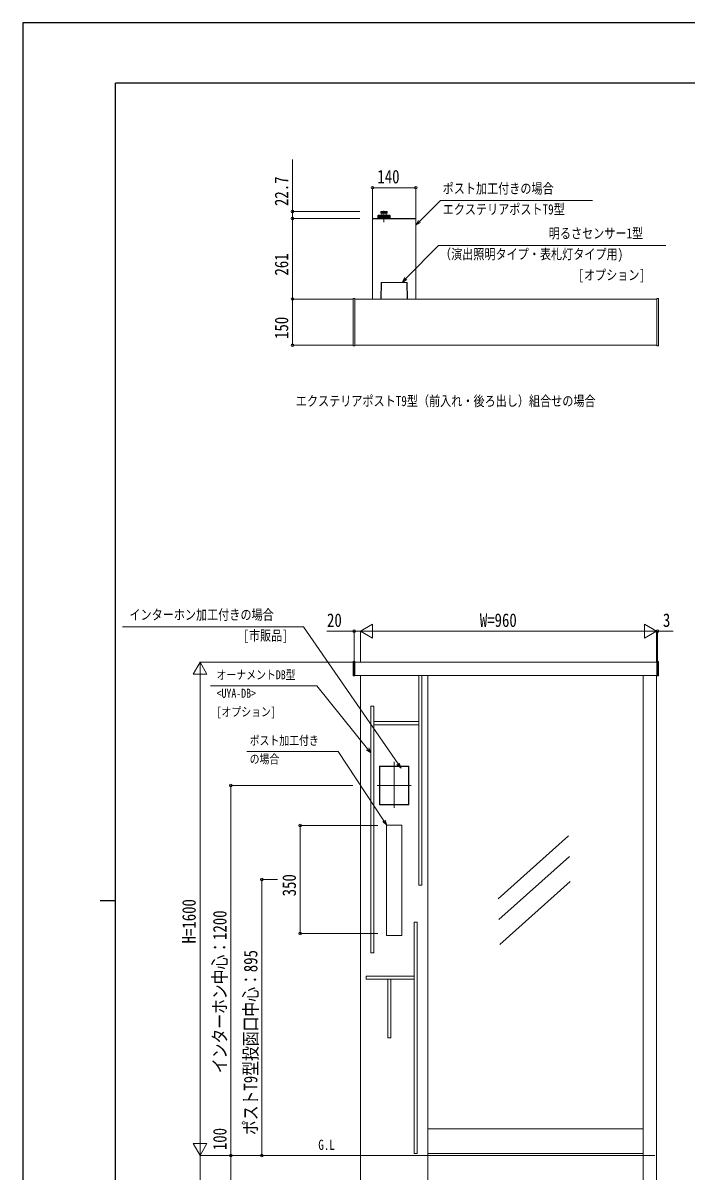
# Model space of a CAD drawing. Units: millimetres, scale not verified. Extents: x -4208 to 4205, y -2972 to 2970.
# Drawn here: x -4205 to -2055, y -752 to 2970 of the extents above; entities that cross this region are included whole.
import ezdxf
from ezdxf.enums import TextEntityAlignment as Align

# ---------------------------------------------------------------- set-up
doc = ezdxf.new("R2010")
doc.units = ezdxf.units.MM
doc.header["$LTSCALE"] = 10
for name, color, linetype, lineweight in [('0-1_USER1', 92, 'Continuous', 18), ('0-2_YKK_13', 120, 'Continuous', 18), ('0-3_YKK_A1', 120, 'Continuous', 18), ('0-4_YKK_D', 200, 'Continuous', 18), ('0-6_YSS_K', 92, 'Continuous', 18)]:
    doc.layers.add(name, color=color, linetype=linetype, lineweight=lineweight)
doc.layers.add('0-5_YKK_ZWAK', color=134, linetype='Continuous')
doc.styles.add('ＭＳ ゴシック', font='')
doc.styles.get('ＭＳ ゴシック').set_extended_font_data('MS Gothic')

msp = doc.modelspace()

# ---------------------------------------------------------------- linework, layer by layer
at = {"layer": '0-2_YKK_13'}
for p, q in [((-3044.89, 2075), (-3043.97, 2127.98)), ((-3043.9, 2075), (-3042.97, 2128.54)), ((-3042.97, 2128.96), (-3042.97, 2128.54)), ((-2959.99, 2128.96), (-3042.97, 2128.96)), ((-2959.99, 2128.54), (-3042.97, 2128.54)), ((-2959.99, 2128.54), (-2959.99, 2128.96)), ((-2959.99, 2128.54), (-2959.06, 2075)), ((-2958.99, 2127.98), (-2958.07, 2075))]:
    msp.add_line(p, q, dxfattribs=at)
for points in [[(-3043.97, 2127.98), (-3043.93, 2128.24), (-3043.82, 2128.48), (-3043.66, 2128.69), (-3043.44, 2128.85), (-3043.17, 2128.94), (-3042.97, 2128.96)], [(-3042.97, 2128.54), (-3043.23, 2128.52), (-3043.47, 2128.47), (-3043.67, 2128.38), (-3043.83, 2128.26), (-3043.93, 2128.13), (-3043.97, 2127.98)], [(-2958.99, 2127.98), (-2959.03, 2128.23), (-2959.13, 2128.47), (-2959.29, 2128.67), (-2959.49, 2128.83), (-2959.73, 2128.93), (-2959.99, 2128.96)], [(-2958.99, 2127.98), (-2959.03, 2128.13), (-2959.13, 2128.26), (-2959.29, 2128.38), (-2959.49, 2128.47), (-2959.73, 2128.52), (-2959.99, 2128.54)]]:
    msp.add_lwpolyline(points, dxfattribs=at)
for points in [[(-2911.98, 854.88), (-2911.98, 174.88), (-2921.98, 174.88), (-2921.98, 854.88)], [(-3066.98, 754.88), (-3066.98, -45.12), (-3076.98, -45.12), (-3076.98, 754.88)], [(-2921.98, 704.88), (-2921.98, 694.88), (-3066.98, 694.88), (-3066.98, 704.88)], [(-2926.98, 55.13), (-2926.98, -694.87), (-2936.98, -694.87), (-2936.98, 55.13)], [(-2936.98, -119.87), (-2936.98, -129.87), (-3091.98, -129.87), (-3091.98, -119.87)], [(-3011.98, -129.87), (-3011.98, -319.87), (-3021.98, -319.87), (-3021.98, -129.87)]]:
    msp.add_lwpolyline(points, close=True, dxfattribs=at)
at = {"layer": '0-3_YKK_A1'}
for p, q in [((-3053.98, 2337.2), (-3053.98, 2345.5)), ((-3053.97, 2345.6), (-3053.97, 2337.2)), ((-3053.94, 2345.78), (-3053.94, 2337.2)), ((-3053.86, 2345.97), (-3053.86, 2337.2)), ((-3053.76, 2346.13), (-3053.76, 2337.2)), ((-3053.6, 2346.29), (-3053.6, 2337.2)), ((-3053.43, 2346.39), (-3053.43, 2337.2)), ((-3053.19, 2346.48), (-3053.19, 2337.2)), ((-3052.98, 2346.5), (-3015.98, 2346.5)), ((-3052.96, 2346.5), (-3052.96, 2337.2)), ((-3052.64, 2346.5), (-3052.64, 2337.2)), ((-3052.34, 2346.5), (-3052.34, 2337.2)), ((-3051.95, 2346.5), (-3051.95, 2337.2)), ((-3051.59, 2346.5), (-3051.59, 2337.2)), ((-3051.13, 2346.5), (-3051.13, 2337.2)), ((-3050.71, 2346.5), (-3050.71, 2337.2)), ((-3050.19, 2346.5), (-3050.19, 2337.2)), ((-3049.71, 2346.5), (-3049.71, 2337.2)), ((-3049.12, 2346.5), (-3049.12, 2337.2)), ((-3048.59, 2346.5), (-3048.59, 2337.2)), ((-3047.94, 2346.5), (-3047.94, 2337.2)), ((-3047.36, 2346.5), (-3047.36, 2337.2)), ((-3046.66, 2346.5), (-3046.66, 2337.2)), ((-3046.04, 2346.5), (-3046.04, 2337.2)), ((-3045.28, 2346.5), (-3045.28, 2337.2)), ((-3044.63, 2346.5), (-3044.63, 2337.2)), ((-3044.48, 2357.7), (-3044.48, 2353.7)), ((-3044.28, 2346.6), (-3024.68, 2346.6)), ((-3044.17, 2358.42), (-3044.17, 2353.7)), ((-3043.49, 2353.7), (-3044.17, 2353.7)), ((-3043.98, 2353.2), (-3024.98, 2353.2)), ((-3043.83, 2346.5), (-3043.83, 2337.2)), ((-3043.49, 2358.7), (-3043.49, 2353.7)), ((-3043.48, 2358.7), (-3025.48, 2358.7)), ((-3043.14, 2346.5), (-3043.14, 2337.2)), ((-3042.74, 2358.7), (-3042.74, 2353.7)), ((-3041.47, 2353.7), (-3042.74, 2353.7)), ((-3042.3, 2346.5), (-3042.3, 2337.2)), ((-3041.58, 2346.5), (-3041.58, 2337.2)), ((-3041.47, 2358.7), (-3041.47, 2353.7)), ((-3040.71, 2346.5), (-3040.71, 2337.2)), ((-3040.31, 2358.7), (-3040.31, 2353.7)), ((-3038.6, 2353.7), (-3040.31, 2353.7)), ((-3039.97, 2346.5), (-3039.97, 2337.2)), ((-3039.08, 2346.5), (-3039.08, 2337.2)), ((-3038.6, 2358.7), (-3038.6, 2353.7)), ((-3038.32, 2346.5), (-3038.32, 2337.2)), ((-3037.41, 2346.5), (-3037.41, 2337.2)), ((-3037.18, 2358.7), (-3037.18, 2353.7)), ((-3035.23, 2353.7), (-3037.18, 2353.7)), ((-3036.64, 2346.5), (-3036.64, 2337.2)), ((-3035.72, 2346.5), (-3035.72, 2337.2)), ((-3035.23, 2358.7), (-3035.23, 2353.7)), ((-3034.94, 2346.5), (-3034.94, 2337.2)), ((-3034.48, 2360.66), (-3034.48, 2323.96)), ((-3034.02, 2346.5), (-3034.02, 2337.2)), ((-3033.73, 2358.7), (-3033.73, 2353.7)), ((-3033.73, 2353.7), (-3031.78, 2353.7)), ((-3033.24, 2346.5), (-3033.24, 2337.2)), ((-3032.32, 2346.5), (-3032.32, 2337.2)), ((-3031.78, 2358.7), (-3031.78, 2353.7)), ((-3031.55, 2346.5), (-3031.55, 2337.2)), ((-3030.64, 2346.5), (-3030.64, 2337.2)), ((-3030.36, 2358.7), (-3030.36, 2353.7)), ((-3030.36, 2353.7), (-3028.65, 2353.7)), ((-3029.88, 2346.5), (-3029.88, 2337.2)), ((-3028.99, 2346.5), (-3028.99, 2337.2)), ((-3028.65, 2358.7), (-3028.65, 2353.7)), ((-3028.25, 2346.5), (-3028.25, 2337.2)), ((-3027.49, 2358.7), (-3027.49, 2353.7)), ((-3027.49, 2353.7), (-3026.22, 2353.7)), ((-3027.38, 2346.5), (-3027.38, 2337.2)), ((-3026.66, 2346.5), (-3026.66, 2337.2)), ((-3026.22, 2358.7), (-3026.22, 2353.7)), ((-3025.82, 2346.5), (-3025.82, 2337.2)), ((-3025.47, 2358.7), (-3025.47, 2353.7)), ((-3025.47, 2353.7), (-3024.79, 2353.7)), ((-3025.13, 2346.5), (-3025.13, 2337.2)), ((-3024.79, 2358.42), (-3024.79, 2353.7)), ((-3024.48, 2357.7), (-3024.48, 2353.7)), ((-3024.33, 2346.5), (-3024.33, 2337.2)), ((-3023.68, 2346.5), (-3023.68, 2337.2)), ((-3022.92, 2346.5), (-3022.92, 2337.2)), ((-3022.3, 2346.5), (-3022.3, 2337.2)), ((-3021.6, 2346.5), (-3021.6, 2337.2)), ((-3021.02, 2346.5), (-3021.02, 2337.2)), ((-3020.37, 2346.5), (-3020.37, 2337.2)), ((-3019.84, 2346.5), (-3019.84, 2337.2)), ((-3019.25, 2346.5), (-3019.25, 2337.2)), ((-3018.78, 2346.5), (-3018.78, 2337.2)), ((-3018.25, 2346.5), (-3018.25, 2337.2)), ((-3017.83, 2346.5), (-3017.83, 2337.2)), ((-3017.37, 2346.5), (-3017.37, 2337.2)), ((-3017.01, 2346.5), (-3017.01, 2337.2)), ((-3016.62, 2346.5), (-3016.62, 2337.2)), ((-3016.32, 2346.5), (-3016.32, 2337.2)), ((-3016, 2346.5), (-3016, 2337.2)), ((-3015.77, 2346.48), (-3015.77, 2337.2)), ((-3015.53, 2346.39), (-3015.53, 2337.2)), ((-3015.36, 2346.29), (-3015.36, 2337.2)), ((-3015.2, 2346.13), (-3015.2, 2337.2)), ((-3015.1, 2345.97), (-3015.1, 2337.2)), ((-3015.02, 2345.78), (-3015.02, 2337.2)), ((-3014.99, 2345.61), (-3014.99, 2337.2)), ((-3014.99, 2345.6), (-3014.99, 2337.2)), ((-3014.98, 2337.2), (-3014.98, 2345.5)), ((-3071.48, 2075), (-3071.48, 2335.2)), ((-2932.28, 2336), (-3070.68, 2336)), ((-2932.28, 2335.2), (-3070.68, 2335.2)), ((-3054.98, 2335.7), (-3054.98, 2335.2)), ((-3054.48, 2335.7), (-3054.48, 2336.7)), ((-3053.98, 2337.2), (-3014.99, 2337.2)), ((-3034.48, 2339.2), (-3034.48, 2343.6)), ((-3014.48, 2335.7), (-3014.48, 2336.7)), ((-2931.48, 2335.2), (-2931.48, 2075)), ((-3133.98, 1924.08), (-3133.98, 2075.92)), ((-3130.04, 2077.1), (-3133.04, 2076.91)), ((-3128.98, 2076.1), (-3128.98, 1923.9)), ((-2149.98, 2075), (-3128.98, 2075)), ((-2149.98, 2076.1), (-2149.98, 1923.9)), ((-2148.92, 2077.1), (-2145.92, 2076.91)), ((-2144.98, 1924.08), (-2144.98, 2075.92)), ((-3130.04, 1922.9), (-3133.04, 1923.09)), ((-2149.98, 1925), (-3128.98, 1925)), ((-2148.92, 1922.9), (-2145.92, 1923.09)), ((-3133.98, 854.06), (-3133.98, 898.69)), ((-3130.04, 899.87), (-3133.04, 899.69)), ((-3130.98, 897.88), (-3128.98, 897.88)), ((-3130.98, 854.88), (-3130.98, 897.88)), ((-3128.98, 898.88), (-3128.98, 853.88)), ((-2149.98, 897.88), (-3128.98, 897.88)), ((-2149.98, 898.88), (-2149.98, 853.88)), ((-2147.98, 897.88), (-2149.98, 897.88)), ((-2148.92, 899.87), (-2145.92, 899.69)), ((-2147.98, 854.88), (-2147.98, 897.88)), ((-2144.98, 854.06), (-2144.98, 898.69)), ((-3130.04, 852.88), (-3133.04, 853.06)), ((-3130.98, 854.88), (-3128.98, 854.88)), ((-2149.98, 854.88), (-3128.98, 854.88)), ((-2147.98, 854.88), (-2149.98, 854.88)), ((-2148.92, 852.88), (-2145.92, 853.06)), ((-3048.73, 560.58), (-2954.23, 560.58)), ((-3048.68, 559.38), (-3048.68, 436.38)), ((-3001.48, 574.48), (-3001.48, 425.44)), ((-3001.48, 561.88), (-3001.48, 433.88)), ((-2954.28, 559.38), (-2954.28, 436.38)), ((-2946.28, 497.88), (-3056.68, 497.88)), ((-2955.48, 497.88), (-3047.48, 497.88)), ((-3048.73, 435.18), (-2954.23, 435.18)), ((-2436.36, 334.94), (-2664.7, 130.75)), ((-2433.56, 267.81), (-2661.9, 63.62)), ((-2430.76, 186.7), (-2659.1, -17.5)), ((-2193.98, -615.12), (-2891.98, -615.12)), ((-2193.98, -695.12), (-2891.98, -695.12))]:
    msp.add_line(p, q, dxfattribs=at)
for points in [[(-3054.98, 2335.7), (-3013.98, 2335.7), (-3013.98, 2335.2)], [(-3110.98, 854.88), (-3110.98, -702.12), (-3110.98, -1152.12)], [(-2891.98, 854.88), (-2891.98, -702.12), (-2891.98, -1152.12)], [(-2193.98, 854.88), (-2193.98, -702.12), (-2193.98, -1152.12)], [(-2150.98, 854.88), (-2150.98, -702.12), (-2150.98, -1152.12)], [(-3048.98, 559.38), (-3047.48, 559.38), (-3047.48, 436.38), (-3048.98, 436.38)], [(-3048.73, 560.88), (-3048.73, 559.38), (-2954.23, 559.38), (-2954.23, 560.88)], [(-2953.98, 559.38), (-2955.48, 559.38), (-2955.48, 436.38), (-2953.98, 436.38)], [(-3048.73, 434.87), (-3048.73, 436.38), (-2954.23, 436.38), (-2954.23, 434.87)]]:
    msp.add_lwpolyline(points, dxfattribs=at)
for points in [[(-3048.98, 434.88), (-2953.98, 434.88), (-2953.98, 560.88), (-3048.98, 560.88)], [(-3026.73, 11.88), (-2976.23, 11.88), (-2976.23, 368.88), (-3026.73, 368.88)]]:
    msp.add_lwpolyline(points, close=True, dxfattribs=at)
for centre, radius, start, end in [((-3052.98, 2345.5), 1, 90, 180), ((-3043.48, 2357.7), 1, 90, 180), ((-3043.98, 2353.7), 0.5, 180, 270), ((-3044.28, 2346.4), 0.2, 90, 150), ((-3049.67, 2348.81), 8, 346.81404, 33.27409), ((-3042.37, 2347.1), 0.5, 270, 346.81404), ((-3019.29, 2348.81), 8, 146.72591, 196.04279), ((-3026.59, 2347.1), 0.5, 193.18596, 270), ((-3025.48, 2357.7), 1, 0, 90), ((-3024.98, 2353.7), 0.5, 270, 0), ((-3024.68, 2346.4), 0.2, 30, 90), ((-3015.98, 2345.5), 1, 0, 90), ((-3070.68, 2335.2), 0.8, 90, 180), ((-3053.98, 2336.7), 0.5, 90, 180), ((-3014.98, 2336.7), 0.5, 0, 90), ((-2932.28, 2335.2), 0.8, 0, 90), ((-3132.98, 2075.92), 1, 93.5, 180), ((-3129.98, 2076.1), 1, 0, 93.5), ((-2148.98, 2076.1), 1, 86.5, 180), ((-2145.98, 2075.92), 1, 0, 86.5), ((-3132.98, 1924.08), 1, 180, 266.5), ((-3129.98, 1923.9), 1, 266.5, 360), ((-2148.98, 1923.9), 1, 180, 273.5), ((-2145.98, 1924.08), 1, 273.5, 0), ((-3132.98, 898.69), 1, 93.5, 180), ((-3129.98, 898.88), 1, 0, 93.5), ((-2148.98, 898.88), 1, 86.5, 180), ((-2145.98, 898.69), 1, 0, 86.5), ((-3132.98, 854.06), 1, 180, 266.5), ((-3129.98, 853.88), 1, 266.5, 360), ((-2148.98, 853.88), 1, 180, 273.5), ((-2145.98, 854.06), 1, 273.5, 0)]:
    msp.add_arc(centre, radius, start, end, dxfattribs=at)
at = {"layer": '0-4_YKK_D'}
for p, q in [((-3071.48, 2337), (-3071.48, 2437)), ((-3071.48, 2436), (-2931.48, 2436)), ((-2931.48, 2336.2), (-2931.48, 2437)), ((-3112.6, 2358.7), (-3331.98, 2358.7)), ((-3112.6, 2336), (-3331.98, 2336)), ((-3112.6, 2336), (-3331.98, 2336)), ((-3330.98, 2336), (-3330.98, 2075)), ((-3134.98, 2075), (-3331.98, 2075)), ((-3134.98, 2075), (-3331.9, 2075)), ((-3330.9, 1925), (-3330.9, 2075)), ((-3134.98, 1925), (-3331.9, 1925)), ((-3110.98, 997.88), (-3072.01, 1020.38)), ((-3072.01, 975.38), (-3072.01, 1020.38)), ((-2150.98, 997.88), (-2189.95, 1020.38)), ((-2189.95, 1020.38), (-2189.95, 975.38)), ((-3130.98, 898.88), (-3130.98, 998.88)), ((-3110.98, 898.88), (-3110.98, 998.88)), ((-3110.98, 898.88), (-3110.98, 998.88)), ((-3110.98, 997.88), (-3072.01, 975.38)), ((-3110.98, 997.88), (-3033.04, 997.88)), ((-2195.98, 997.88), (-3065.98, 997.88)), ((-2150.98, 997.88), (-2228.92, 997.88)), ((-2150.98, 997.88), (-2189.95, 975.38)), ((-2150.98, 898.88), (-2150.98, 998.88)), ((-2150.98, 898.88), (-2150.98, 998.88)), ((-2147.98, 898.88), (-2147.98, 998.88)), ((-3630.98, 897.88), (-3653.48, 858.9)), ((-3131.98, 897.88), (-3631.98, 897.88)), ((-3630.98, 897.88), (-3608.48, 858.9)), ((-3630.98, 897.88), (-3630.98, 819.93)), ((-3653.48, 858.9), (-3608.48, 858.9)), ((-3630.98, 852.88), (-3630.98, -657.12)), ((-3134.98, 497.88), (-3531.98, 497.88)), ((-3530.98, 497.88), (-3530.98, -702.12)), ((-3054.73, 367.88), (-3306.98, 367.88)), ((-3305.98, 367.88), (-3305.98, 17.88)), ((-3379.23, 192.88), (-3431.98, 192.88)), ((-3430.98, 192.88), (-3430.98, -702.12)), ((-3054.73, 17.88), (-3306.98, 17.88)), ((-3630.98, -702.12), (-3630.98, -624.18)), ((-3630.98, -702.12), (-3653.48, -663.15)), ((-3608.48, -663.15), (-3653.48, -663.15)), ((-3630.98, -702.12), (-3608.48, -663.15)), ((-3261.98, -702.12), (-3631.98, -702.12)), ((-3261.98, -702.12), (-3631.98, -702.12)), ((-3630.98, -702.12), (-3630.98, -1152.12)), ((-3261.98, -702.12), (-3531.98, -702.12)), ((-3261.98, -702.12), (-3531.98, -702.12)), ((-3261.98, -702.12), (-3431.98, -702.12))]:
    msp.add_line(p, q, dxfattribs=at)
for points in [[(-3330.98, 2336), (-3330.98, 2358.7), (-3330.98, 2527.7)], [(-2931.48, 2314.23), (-2919.4, 2326.19), (-2850.86, 2394.11), (-2358.69, 2394.11)], [(-2922.61, 2329.43), (-2931.48, 2314.23), (-2916.2, 2322.96)], [(-2975.33, 2128.96), (-2963.38, 2141.05), (-2857.42, 2248.12), (-2121.01, 2248.12)], [(-2960.14, 2137.84), (-2975.33, 2128.96), (-2966.61, 2144.25)], [(-2978.98, 554.1), (-2988.63, 568.09), (-3295.11, 1012.28), (-3881.89, 1012.28)], [(-3110.98, 997.88), (-3130.98, 997.88), (-3219.98, 997.88)], [(-2150.98, 997.88), (-2147.98, 997.88), (-2097.38, 997.88)], [(-3076.98, 603.56), (-3087.65, 616.79), (-3252.2, 820.97), (-3597.2, 820.97)], [(-3025.46, 368.88), (-3034.82, 383.07), (-3183.1, 607.88), (-3478.98, 607.88)], [(-3091.19, 613.94), (-3076.98, 603.56), (-3084.1, 619.65)], [(-2984.89, 570.68), (-2978.98, 554.1), (-2992.38, 565.5)], [(-3038.62, 380.56), (-3025.46, 368.88), (-3031.01, 385.57)], [(-3530.98, -802.12), (-3530.98, -702.12), (-3530.98, -574.72)]]:
    msp.add_lwpolyline(points, dxfattribs=at)
for centre in [(-3071.48, 2436), (-2931.48, 2436), (-3330.98, 2358.7), (-3330.98, 2336), (-3330.98, 2336), (-3330.98, 2075), (-3330.9, 2075), (-3330.9, 1925), (-3130.98, 997.88), (-2147.98, 997.88), (-3530.98, 497.88), (-3305.98, 367.88), (-3430.98, 192.88), (-3305.98, 17.88), (-3530.98, -702.12), (-3530.98, -702.12), (-3430.98, -702.12)]:
    msp.add_circle(centre, 4.25, dxfattribs=at)
at = {"layer": '0-5_YKK_ZWAK'}
for p, q in [((3895.02, 2775), (-3904.98, 2775)), ((-3904.98, -2525), (-3904.98, 2775)), ((-3954.98, 125), (-3904.98, 125))]:
    msp.add_line(p, q, dxfattribs=at)
msp.add_lwpolyline([(-4205, -2970), (4205, -2970), (4205, 2970), (-4205, 2970)], close=True, dxfattribs=at)
at = {"layer": '0-6_YSS_K'}
msp.add_line((-2155.98, -702.12), (-3260.98, -702.12), dxfattribs=at)

# ---------------------------------------------------------------- texts
at = {"layer": '0-1_USER1', "style": 'ＭＳ ゴシック', "width": 0.8}
for s, p in [('エクステリアポストT9型（前入れ・後ろ出し）組合せの場合', (-3320.3, 1718.08)), ('G.L', (-3247.62, -693.46))]:
    msp.add_text(s, height=32.99, dxfattribs=at).set_placement(p, align=Align.BOTTOM_LEFT)
at = {"layer": '0-4_YKK_D', "style": 'ＭＳ ゴシック', "width": 0.8}
for s, p in [('22.7', (-3331.78, 2376.5)), ('261', (-3331.78, 2151.1)), ('150', (-3331.7, 1945.6)), ('350', (-3306.78, 138.48)), ('H=1600', (-3631.78, -14.12)), ('インターホン中心：1200', (-3531.78, -434.92)), ('ポストT9型投函口中心：895', (-3431.78, -635.42)), ('100', (-3531.78, -684.32))]:
    msp.add_text(s, height=43.99, rotation=90, dxfattribs=at).set_placement(p, align=Align.BOTTOM_LEFT)
for s, height, p in [('140', 43.99, (-3055.88, 2436.8)), ('ポスト加工付きの場合', 32.99, (-2844.3, 2407.06)), ('エクステリアポストT9型', 32.99, (-2844.3, 2339.56)), ('明るさセンサー1型', 32.99, (-2500.22, 2261.65)), ('（演出照明タイプ・表札灯タイプ用)', 32.99, (-2853.02, 2194.15)), ('[オプション]', 32.99, (-2404.22, 2126.65)), ('インターホン加工付きの場合', 32.99, (-3859.89, 1025.23)), ('20', 43.99, (-3219.18, 998.68)), ('W=960', 43.99, (-2723.78, 998.68)), ('3', 43.99, (-2130.18, 998.68)), ('[市販品]', 32.99, (-3490.29, 957.73)), ('オーナメントDB型', 29.33, (-3577.2, 833.37)), ('<UYA-DB>', 29.33, (-3577.2, 773.37)), ('[オプション]', 29.33, (-3577.2, 713.37)), ('ポスト加工付き', 29.33, (-3469.96, 620.28)), ('の場合', 29.33, (-3469.96, 560.28))]:
    msp.add_text(s, height=height, dxfattribs=at).set_placement(p, align=Align.BOTTOM_LEFT)

doc.saveas('drawing.dxf')
